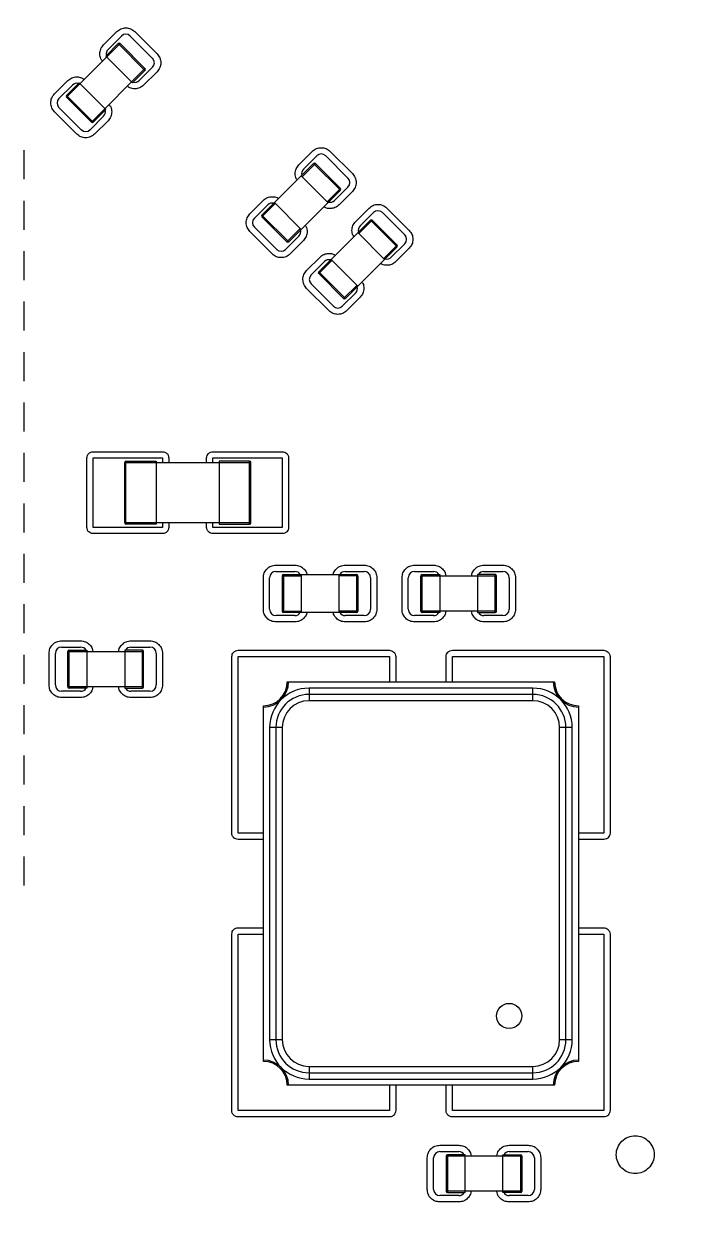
# Model space of a CAD drawing. Header units: millimetres. Extents: x -45 to 54, y -60 to 45.
# Drawn here: x -7.55 to -2.16, y 7.28 to 16.74 of the extents above; entities that cross this region are included whole.
import ezdxf

# ---------------------------------------------------------------- set-up
doc = ezdxf.new("R2010")
doc.units = ezdxf.units.MM

msp = doc.modelspace()

# ---------------------------------------------------------------- linework, layer by layer
at = {"color": 7, "linetype": 'Continuous', "lineweight": 25}
for p, q in [((-6.9132, 16.5684), (-6.8071, 16.6745)), ((-6.6657, 16.6745), (-6.4889, 16.4977)), ((-7.2066, 16.1547), (-6.7824, 16.579)), ((-6.7965, 16.579), (-6.8955, 16.48)), ((-6.8778, 16.533), (-6.7717, 16.6391)), ((-6.5844, 16.3669), (-6.7965, 16.579)), ((-6.5844, 16.381), (-6.7824, 16.579)), ((-6.701, 16.6391), (-6.5243, 16.4623)), ((-6.8955, 16.48), (-6.6834, 16.2679)), ((-6.5844, 16.381), (-7.0086, 15.9568)), ((-6.6834, 16.2679), (-6.5844, 16.3669)), ((-6.5243, 16.3916), (-6.6303, 16.2856)), ((-7.3021, 16.1795), (-7.196, 16.2856)), ((-7.2066, 16.1689), (-7.1076, 16.2679)), ((-7.1076, 16.2679), (-6.8955, 16.0557)), ((-6.4889, 16.3563), (-6.595, 16.2502)), ((-7.2667, 16.1441), (-7.1607, 16.2502)), ((-6.9945, 15.9568), (-7.2066, 16.1689)), ((-7.0086, 15.9568), (-7.2066, 16.1547)), ((-7.1253, 15.8613), (-7.3021, 16.0381)), ((-7.0899, 15.8966), (-7.2667, 16.0734)), ((-6.9132, 16.0027), (-7.0192, 15.8966)), ((-6.8955, 16.0557), (-6.9945, 15.9568)), ((-6.8778, 15.9674), (-6.9839, 15.8613)), ((-7.5455, 15.7329), (-7.5455, 15.5029)), ((-5.3632, 15.6184), (-5.2571, 15.7245)), ((-5.1157, 15.7245), (-4.9389, 15.5477)), ((-5.6566, 15.2189), (-5.2465, 15.629)), ((-5.2324, 15.629), (-5.3384, 15.5229)), ((-5.3278, 15.583), (-5.2217, 15.6891)), ((-5.2465, 15.629), (-5.0344, 15.4169)), ((-5.2324, 15.629), (-5.0344, 15.431)), ((-5.151, 15.6891), (-4.9743, 15.5123)), ((-5.3455, 15.53), (-5.1334, 15.3179)), ((-5.0344, 15.4169), (-5.4445, 15.0068)), ((-5.0344, 15.431), (-5.1404, 15.3249)), ((-4.9743, 15.4416), (-5.0803, 15.3356)), ((-7.5455, 15.3329), (-7.5455, 15.1029)), ((-5.7521, 15.2295), (-5.646, 15.3356)), ((-5.5576, 15.3179), (-5.3455, 15.1057)), ((-4.9389, 15.4063), (-5.045, 15.3002)), ((-5.7167, 15.1941), (-5.6107, 15.3002)), ((-5.6566, 15.2047), (-5.5506, 15.3108)), ((-4.9132, 15.1684), (-4.8071, 15.2745)), ((-4.8778, 15.133), (-4.7717, 15.2391)), ((-4.701, 15.2391), (-4.5243, 15.0623)), ((-4.6657, 15.2745), (-4.4889, 15.0977)), ((-5.6566, 15.2189), (-5.4445, 15.0068)), ((-5.6566, 15.2047), (-5.4586, 15.0068)), ((-5.2066, 14.7689), (-4.7965, 15.179)), ((-4.7824, 15.179), (-4.8884, 15.0729)), ((-4.7965, 15.179), (-4.5844, 14.9669)), ((-4.7824, 15.179), (-4.5844, 14.981)), ((-5.5753, 14.9113), (-5.7521, 15.0881)), ((-5.5399, 14.9466), (-5.7167, 15.1234)), ((-5.3632, 15.0527), (-5.4692, 14.9466)), ((-5.4586, 15.0068), (-5.3526, 15.1128)), ((-4.8955, 15.08), (-4.6834, 14.8679)), ((-5.3278, 15.0174), (-5.4339, 14.9113)), ((-4.5844, 14.9669), (-4.9945, 14.5568)), ((-4.5844, 14.981), (-4.6904, 14.8749)), ((-4.5243, 14.9916), (-4.6303, 14.8856)), ((-4.4889, 14.9563), (-4.595, 14.8502)), ((-7.5455, 14.9329), (-7.5455, 14.7029)), ((-5.3021, 14.7795), (-5.196, 14.8856)), ((-5.2667, 14.7441), (-5.1607, 14.8502)), ((-5.2066, 14.7547), (-5.1006, 14.8608)), ((-5.1076, 14.8679), (-4.8955, 14.6557)), ((-5.2066, 14.7689), (-4.9945, 14.5568)), ((-5.2066, 14.7547), (-5.0086, 14.5568)), ((-5.0899, 14.4966), (-5.2667, 14.6734)), ((-5.0086, 14.5568), (-4.9026, 14.6628)), ((-5.1253, 14.4613), (-5.3021, 14.6381)), ((-4.9132, 14.6027), (-5.0192, 14.4966)), ((-4.8778, 14.5674), (-4.9839, 14.4613)), ((-7.5455, 14.5329), (-7.5455, 14.3029)), ((-7.5455, 14.1329), (-7.5455, 13.9029)), ((-7.5455, 13.7329), (-7.5455, 13.5029)), ((-7.5455, 13.3329), (-7.5455, 13.1029)), ((-6.9955, 13.3429), (-6.4455, 13.3429)), ((-6.0455, 13.3429), (-5.4955, 13.3429)), ((-7.0455, 12.7429), (-7.0455, 13.2929)), ((-6.9955, 12.7429), (-6.9955, 13.2929)), ((-6.9955, 13.2929), (-6.4455, 13.2929)), ((-6.7455, 12.7779), (-6.7455, 13.2579)), ((-6.7455, 13.2579), (-5.7455, 13.2579)), ((-6.7355, 12.7679), (-6.7355, 13.2679)), ((-6.7355, 13.2679), (-6.4955, 13.2679)), ((-6.4955, 13.2679), (-6.4955, 12.7679)), ((-6.4455, 13.2929), (-6.4455, 13.2579)), ((-6.3955, 13.2929), (-6.3955, 13.2579)), ((-6.0955, 13.2579), (-6.0955, 13.2929)), ((-6.0455, 13.2579), (-6.0455, 13.2929)), ((-6.0455, 13.2929), (-5.4955, 13.2929)), ((-5.9955, 13.2679), (-5.9955, 12.7679)), ((-5.7555, 13.2679), (-5.9955, 13.2679)), ((-5.7555, 12.7679), (-5.7555, 13.2679)), ((-5.7455, 12.7779), (-5.7455, 13.2579)), ((-5.4955, 13.2929), (-5.4955, 12.7429)), ((-5.4455, 13.2929), (-5.4455, 12.7429)), ((-7.5455, 12.9329), (-7.5455, 12.7029)), ((-5.7455, 12.7779), (-6.7455, 12.7779)), ((-6.4955, 12.7679), (-6.7355, 12.7679)), ((-6.4455, 12.7779), (-6.4455, 12.7429)), ((-6.3955, 12.7779), (-6.3955, 12.7429)), ((-6.0955, 12.7429), (-6.0955, 12.7779)), ((-6.0455, 12.7429), (-6.0455, 12.7779)), ((-5.9955, 12.7679), (-5.7555, 12.7679)), ((-6.4455, 12.7429), (-6.9955, 12.7429)), ((-6.4455, 12.6929), (-6.9955, 12.6929)), ((-5.4955, 12.7429), (-6.0455, 12.7429)), ((-5.4955, 12.6929), (-6.0455, 12.6929)), ((-7.5455, 12.5329), (-7.5455, 12.3029)), ((-5.5455, 12.4429), (-5.3955, 12.4429)), ((-5.5455, 12.3929), (-5.3955, 12.3929)), ((-4.9955, 12.4429), (-4.8455, 12.4429)), ((-4.9955, 12.3929), (-4.8455, 12.3929)), ((-4.4455, 12.4429), (-4.2955, 12.4429)), ((-4.4455, 12.3929), (-4.2955, 12.3929)), ((-3.8955, 12.4429), (-3.7455, 12.4429)), ((-3.8955, 12.3929), (-3.7455, 12.3929)), ((-5.6455, 12.0929), (-5.6455, 12.3429)), ((-5.5955, 12.0929), (-5.5955, 12.3429)), ((-5.4955, 12.3579), (-5.4955, 12.0779)), ((-5.4955, 12.3579), (-5.3455, 12.3579)), ((-5.4855, 12.3679), (-5.4855, 12.0679)), ((-5.4855, 12.3679), (-4.9055, 12.3679)), ((-5.3455, 12.3679), (-5.3455, 12.0679)), ((-5.0455, 12.3679), (-5.0455, 12.0679)), ((-4.8955, 12.3579), (-5.0455, 12.3579)), ((-4.9055, 12.3679), (-4.9055, 12.0679)), ((-4.8955, 12.3579), (-4.8955, 12.0779)), ((-4.7955, 12.3429), (-4.7955, 12.0929)), ((-4.7455, 12.3429), (-4.7455, 12.0929)), ((-4.5455, 12.0929), (-4.5455, 12.3429)), ((-4.4955, 12.0929), (-4.4955, 12.3429)), ((-4.3955, 12.0779), (-4.3955, 12.3579)), ((-4.3955, 12.3579), (-3.7955, 12.3579)), ((-4.3855, 12.0679), (-4.3855, 12.3679)), ((-4.3855, 12.3679), (-4.2455, 12.3679)), ((-4.2455, 12.3679), (-4.2455, 12.0679)), ((-3.9455, 12.3679), (-3.9455, 12.0679)), ((-3.8055, 12.3679), (-3.9455, 12.3679)), ((-3.8055, 12.0679), (-3.8055, 12.3679)), ((-3.7955, 12.0779), (-3.7955, 12.3579)), ((-3.6955, 12.3429), (-3.6955, 12.0929)), ((-3.6455, 12.3429), (-3.6455, 12.0929)), ((-7.5455, 12.1329), (-7.5455, 11.9029)), ((-5.3955, 12.0429), (-5.5455, 12.0429)), ((-5.4955, 12.0779), (-5.3455, 12.0779)), ((-4.9055, 12.0679), (-5.4855, 12.0679)), ((-4.8955, 12.0779), (-5.0455, 12.0779)), ((-4.8455, 12.0429), (-4.9955, 12.0429)), ((-4.2955, 12.0429), (-4.4455, 12.0429)), ((-3.7955, 12.0779), (-4.3955, 12.0779)), ((-4.2455, 12.0679), (-4.3855, 12.0679)), ((-3.9455, 12.0679), (-3.8055, 12.0679)), ((-3.7455, 12.0429), (-3.8955, 12.0429)), ((-5.3955, 11.9929), (-5.5455, 11.9929)), ((-4.8455, 11.9929), (-4.9955, 11.9929)), ((-4.2955, 11.9929), (-4.4455, 11.9929)), ((-3.7455, 11.9929), (-3.8955, 11.9929)), ((-7.2455, 11.8429), (-7.0955, 11.8429)), ((-6.6955, 11.8429), (-6.5455, 11.8429)), ((-7.5455, 11.7329), (-7.5455, 11.5029)), ((-7.3455, 11.4929), (-7.3455, 11.7429)), ((-7.2955, 11.4929), (-7.2955, 11.7429)), ((-7.2455, 11.7929), (-7.0955, 11.7929)), ((-7.1955, 11.4779), (-7.1955, 11.7579)), ((-7.1955, 11.7579), (-6.5955, 11.7579)), ((-7.1855, 11.4679), (-7.1855, 11.7679)), ((-7.1855, 11.7679), (-7.0455, 11.7679)), ((-7.0455, 11.7679), (-7.0455, 11.4679)), ((-6.7455, 11.7679), (-6.7455, 11.4679)), ((-6.6055, 11.7679), (-6.7455, 11.7679)), ((-6.6955, 11.7929), (-6.5455, 11.7929)), ((-6.6055, 11.4679), (-6.6055, 11.7679)), ((-6.5955, 11.4779), (-6.5955, 11.7579)), ((-6.4955, 11.7429), (-6.4955, 11.4929)), ((-6.4455, 11.7429), (-6.4455, 11.4929)), ((-5.8455, 11.7679), (-4.6455, 11.7679)), ((-4.1455, 11.7679), (-2.9455, 11.7679)), ((-5.8955, 10.3179), (-5.8955, 11.7179)), ((-5.8455, 10.3179), (-5.8455, 11.7179)), ((-5.8455, 11.7179), (-4.6455, 11.7179)), ((-4.6455, 11.7179), (-4.6455, 11.5179)), ((-4.5955, 11.7179), (-4.5955, 11.5179)), ((-4.1955, 11.5179), (-4.1955, 11.7179)), ((-4.1455, 11.7179), (-2.9455, 11.7179)), ((-4.1455, 11.5179), (-4.1455, 11.7179)), ((-2.9455, 11.7179), (-2.9455, 10.3179)), ((-2.8955, 11.7179), (-2.8955, 10.3179)), ((-7.0955, 11.4429), (-7.2455, 11.4429)), ((-6.5955, 11.4779), (-7.1955, 11.4779)), ((-7.0455, 11.4679), (-7.1855, 11.4679)), ((-6.7455, 11.4679), (-6.6055, 11.4679)), ((-6.5455, 11.4429), (-6.6955, 11.4429)), ((-5.4555, 11.5179), (-3.3355, 11.5179)), ((-5.2834, 11.4679), (-5.2834, 11.3679)), ((-3.5076, 11.4679), (-5.2834, 11.4679)), ((-3.5076, 11.3679), (-3.5076, 11.4679)), ((-7.0955, 11.3929), (-7.2455, 11.3929)), ((-6.5455, 11.3929), (-6.6955, 11.3929)), ((-3.5076, 11.4179), (-5.2834, 11.4179)), ((-3.5076, 11.3679), (-5.2834, 11.3679)), ((-7.5455, 11.3329), (-7.5455, 11.1029)), ((-5.6455, 8.5079), (-5.6455, 11.3279)), ((-3.1455, 11.3279), (-3.1455, 8.5079)), ((-5.4955, 11.1557), (-5.5955, 11.1557)), ((-5.5955, 11.1557), (-5.5955, 8.68)), ((-5.5455, 11.1557), (-5.5455, 8.68)), ((-5.4955, 11.1557), (-5.4955, 8.68)), ((-3.2955, 8.68), (-3.2955, 11.1557)), ((-3.1955, 11.1557), (-3.2955, 11.1557)), ((-3.2455, 8.68), (-3.2455, 11.1557)), ((-3.1955, 8.68), (-3.1955, 11.1557)), ((-7.5455, 10.9329), (-7.5455, 10.7029)), ((-7.5455, 10.5329), (-7.5455, 10.3029)), ((-5.6455, 10.3179), (-5.8455, 10.3179)), ((-2.9455, 10.3179), (-3.1455, 10.3179)), ((-5.6455, 10.2679), (-5.8455, 10.2679)), ((-2.9455, 10.2679), (-3.1455, 10.2679)), ((-7.5455, 10.1329), (-7.5455, 9.9029)), ((-5.8455, 9.5679), (-5.6455, 9.5679)), ((-3.1455, 9.5679), (-2.9455, 9.5679)), ((-5.8955, 8.1179), (-5.8955, 9.5179)), ((-5.8455, 8.1179), (-5.8455, 9.5179)), ((-5.8455, 9.5179), (-5.6455, 9.5179)), ((-3.1455, 9.5179), (-2.9455, 9.5179)), ((-2.9455, 9.5179), (-2.9455, 8.1179)), ((-2.8955, 9.5179), (-2.8955, 8.1179)), ((-5.5955, 8.68), (-5.4955, 8.68)), ((-3.2955, 8.68), (-3.1955, 8.68)), ((-5.2834, 8.4679), (-3.5076, 8.4679)), ((-5.2834, 8.4679), (-5.2834, 8.3679)), ((-5.2834, 8.4179), (-3.5076, 8.4179)), ((-3.5076, 8.3679), (-3.5076, 8.4679)), ((-5.2834, 8.3679), (-3.5076, 8.3679)), ((-3.3355, 8.3179), (-5.4555, 8.3179)), ((-4.6455, 8.3179), (-4.6455, 8.1179)), ((-4.5955, 8.3179), (-4.5955, 8.1179)), ((-4.1955, 8.1179), (-4.1955, 8.3179)), ((-4.1455, 8.1179), (-4.1455, 8.3179)), ((-4.6455, 8.1179), (-5.8455, 8.1179)), ((-4.6455, 8.0679), (-5.8455, 8.0679)), ((-2.9455, 8.1179), (-4.1455, 8.1179)), ((-2.9455, 8.0679), (-4.1455, 8.0679)), ((-4.2455, 7.8429), (-4.0955, 7.8429)), ((-4.2455, 7.7929), (-4.0955, 7.7929)), ((-4.1955, 7.7579), (-4.1955, 7.4779)), ((-4.1955, 7.7579), (-3.5955, 7.7579)), ((-4.1855, 7.7679), (-4.1855, 7.4679)), ((-4.0455, 7.7679), (-4.1855, 7.7679)), ((-4.0455, 7.4679), (-4.0455, 7.7679)), ((-3.7455, 7.4679), (-3.7455, 7.7679)), ((-3.7455, 7.7679), (-3.6055, 7.7679)), ((-3.6955, 7.8429), (-3.5455, 7.8429)), ((-3.6955, 7.7929), (-3.5455, 7.7929)), ((-3.6055, 7.7679), (-3.6055, 7.4679)), ((-3.5955, 7.7579), (-3.5955, 7.4779)), ((-4.3455, 7.4929), (-4.3455, 7.7429)), ((-4.2955, 7.4929), (-4.2955, 7.7429)), ((-3.4955, 7.7429), (-3.4955, 7.4929)), ((-3.4455, 7.7429), (-3.4455, 7.4929)), ((-3.5955, 7.4779), (-4.1955, 7.4779)), ((-4.0955, 7.4429), (-4.2455, 7.4429)), ((-4.0955, 7.3929), (-4.2455, 7.3929)), ((-4.1855, 7.4679), (-4.0455, 7.4679)), ((-3.6055, 7.4679), (-3.7455, 7.4679)), ((-3.5455, 7.4429), (-3.6955, 7.4429)), ((-3.5455, 7.3929), (-3.6955, 7.3929))]:
    msp.add_line(p, q, dxfattribs=at)
msp.add_circle((-3.6955, 8.8679), 0.1, dxfattribs=at)
for centre, radius, start, end in [((0, 0), 45, 58.79596, 306.95417), ((-6.7364, 16.6038), 0.05, 45.00201, 134.99799), ((-6.7894, 16.5719), 0.01, 45, 135), ((-6.8425, 16.4977), 0.05, 135.00201, 194.99927), ((-6.5596, 16.427), 0.05, 315.00201, 44.99799), ((-6.5914, 16.3739), 0.01, 315, 45), ((-7.1253, 16.2148), 0.05, 75.00073, 134.99799), ((-6.6657, 16.3209), 0.05, 255.00073, 314.99799), ((-7.1995, 16.1618), 0.01, 135, 225), ((-7.2314, 16.1088), 0.05, 135.00201, 224.99799), ((-6.9485, 16.0381), 0.05, 315.00201, 14.99927), ((-7.0546, 15.932), 0.05, 225.00201, 314.99799), ((-7.0016, 15.9638), 0.01, 225, 315), ((-5.1864, 15.6538), 0.05, 45.00201, 134.99799), ((-5.2394, 15.6219), 0.01, 45, 135), ((-5.2925, 15.5477), 0.05, 135.00201, 194.99927), ((-5.0096, 15.477), 0.05, 315.00201, 44.99799), ((-5.0414, 15.4239), 0.01, 315, 45), ((-5.1157, 15.3709), 0.05, 255.00073, 314.99799), ((-5.5753, 15.2648), 0.05, 75.00073, 134.99799), ((-4.7364, 15.2038), 0.05, 45.00201, 134.99799), ((-5.6814, 15.1588), 0.05, 135.00201, 224.99799), ((-5.6495, 15.2118), 0.01, 135, 225), ((-4.8425, 15.0977), 0.05, 135.00201, 194.99927), ((-4.7894, 15.1719), 0.01, 45, 135), ((-5.3985, 15.0881), 0.05, 315.00201, 14.99927), ((-4.5596, 15.027), 0.05, 315.00201, 44.99799), ((-5.5046, 14.982), 0.05, 225.00201, 314.99799), ((-5.4516, 15.0138), 0.01, 225, 315), ((-4.5914, 14.9739), 0.01, 315, 45), ((-5.1253, 14.8148), 0.05, 75.00073, 134.99799), ((-4.6657, 14.9209), 0.05, 255.00073, 314.99799), ((-5.1995, 14.7618), 0.01, 135, 225), ((-5.2314, 14.7088), 0.05, 135.00201, 224.99799), ((-4.9485, 14.6381), 0.05, 315.00201, 14.99927), ((-5.0546, 14.532), 0.05, 225.00201, 314.99799), ((-5.0016, 14.5638), 0.01, 225, 315), ((-6.7355, 13.2579), 0.01, 90, 180), ((-5.7555, 13.2579), 0.01, 360, 90), ((-6.7355, 12.7779), 0.01, 180, 270), ((-5.7555, 12.7779), 0.01, 270, 0), ((-5.5455, 12.3429), 0.05, 90.00133, 179.99867), ((-5.3955, 12.3429), 0.05, 30.00077, 89.99867), ((-4.9955, 12.3429), 0.05, 90.00133, 149.99923), ((-4.8455, 12.3429), 0.05, 0.00133, 89.99867), ((-4.4455, 12.3429), 0.05, 90.00133, 179.99867), ((-4.2955, 12.3429), 0.05, 30.00077, 89.99867), ((-3.8955, 12.3429), 0.05, 90.00133, 149.99923), ((-3.7455, 12.3429), 0.05, 0.00133, 89.99867), ((-5.4855, 12.3579), 0.01, 90, 180), ((-4.9055, 12.3579), 0.01, 0, 90), ((-4.3855, 12.3579), 0.01, 90, 180), ((-3.8055, 12.3579), 0.01, 360, 90), ((-5.5455, 12.0929), 0.05, 180.00133, 269.99867), ((-5.4855, 12.0779), 0.01, 180, 270), ((-5.3955, 12.0929), 0.05, 270.00133, 329.99923), ((-4.9955, 12.0929), 0.05, 210.00077, 269.99867), ((-4.9055, 12.0779), 0.01, 270, 360), ((-4.8455, 12.0929), 0.05, 270.00133, 359.99867), ((-4.4455, 12.0929), 0.05, 180.00133, 269.99867), ((-4.3855, 12.0779), 0.01, 180, 270), ((-4.2955, 12.0929), 0.05, 270.00133, 329.99923), ((-3.8955, 12.0929), 0.05, 210.00077, 269.99867), ((-3.8055, 12.0779), 0.01, 270, 0), ((-3.7455, 12.0929), 0.05, 270.00133, 359.99867), ((-7.2455, 11.7429), 0.05, 90.00133, 179.99867), ((-7.1855, 11.7579), 0.01, 90, 180), ((-7.0955, 11.7429), 0.05, 30.00077, 89.99867), ((-6.6955, 11.7429), 0.05, 90.00133, 149.99923), ((-6.6055, 11.7579), 0.01, 360, 90), ((-6.5455, 11.7429), 0.05, 0.00133, 89.99867), ((-7.2455, 11.4929), 0.05, 180.00133, 269.99867), ((-7.1855, 11.4779), 0.01, 180, 270), ((-7.0955, 11.4929), 0.05, 270.00133, 329.99923), ((-6.6955, 11.4929), 0.05, 210.00077, 269.99867), ((-6.6055, 11.4779), 0.01, 270, 360), ((-6.5455, 11.4929), 0.05, 270.00133, 359.99867), ((-5.6455, 11.5179), 0.19, 270, 0), ((-5.6455, 11.5179), 0.2, 270, 0), ((-5.2834, 11.1557), 0.3121, 90, 180), ((-3.5076, 11.1557), 0.3121, 0, 90), ((-3.1455, 11.5179), 0.2, 180, 270), ((-3.1455, 11.5179), 0.19, 180, 270), ((-5.2834, 11.1557), 0.2621, 90, 180), ((-5.2834, 11.1557), 0.2121, 90, 180), ((-3.5076, 11.1557), 0.2621, 0, 90), ((-3.5076, 11.1557), 0.2121, 0, 90), ((-5.2834, 8.68), 0.3121, 180, 270), ((-5.2834, 8.68), 0.2621, 180, 270), ((-5.2834, 8.68), 0.2121, 180, 270), ((-3.5076, 8.68), 0.2121, 270, 0), ((-3.5076, 8.68), 0.2621, 270, 0), ((-3.5076, 8.68), 0.3121, 270, 0), ((-5.6455, 8.3179), 0.2, 0, 90), ((-3.1455, 8.3179), 0.2, 90, 180), ((-5.6455, 8.3179), 0.19, 0, 90), ((-3.1455, 8.3179), 0.19, 90, 180), ((-4.2455, 7.7429), 0.05, 90.00133, 179.99867), ((-4.1855, 7.7579), 0.01, 90, 180), ((-4.0955, 7.7429), 0.05, 30.00077, 89.99867), ((-3.6955, 7.7429), 0.05, 90.00133, 149.99923), ((-3.6055, 7.7579), 0.01, 360, 90), ((-3.5455, 7.7429), 0.05, 0.00133, 89.99867), ((-4.2455, 7.4929), 0.05, 180.00133, 269.99867), ((-4.1855, 7.4779), 0.01, 180, 270), ((-3.6055, 7.4779), 0.01, 270, 360), ((-3.5455, 7.4929), 0.05, 270.00133, 359.99867), ((-4.0955, 7.4929), 0.05, 270.00133, 329.99923), ((-3.6955, 7.4929), 0.05, 210.00077, 269.99867)]:
    msp.add_arc(centre, radius, start, end, dxfattribs=at)
for points, knots in [([(-6.8071, 16.6745), (-6.7969, 16.6828), (-6.7763, 16.6995), (-6.7365, 16.7058), (-6.6965, 16.6997), (-6.676, 16.6829), (-6.6657, 16.6745)], [0, 0, 0, 0, 0.248982, 0.49984, 0.748993, 1, 1, 1, 1]), ([(-6.9217, 16.4396), (-6.9266, 16.4459), (-6.9397, 16.4626), (-6.9443, 16.4977), (-6.9384, 16.5376), (-6.9216, 16.5581), (-6.9132, 16.5684)], [0, 0, 0, 0, 0.167664, 0.445684, 0.721815, 1, 1, 1, 1]), ([(-6.4889, 16.4977), (-6.4806, 16.4874), (-6.4639, 16.4669), (-6.4575, 16.4271), (-6.4637, 16.3871), (-6.4805, 16.3666), (-6.4889, 16.3563)], [0, 0, 0, 0, 0.248982, 0.49984, 0.748993, 1, 1, 1, 1]), ([(-7.196, 16.2856), (-7.1858, 16.2939), (-7.1652, 16.3106), (-7.1255, 16.3167), (-7.0903, 16.3123), (-7.0736, 16.2991), (-7.0672, 16.2941)], [0, 0, 0, 0, 0.275933, 0.553944, 0.830065, 1, 1, 1, 1]), ([(-7.3021, 16.0381), (-7.3104, 16.0483), (-7.3271, 16.0689), (-7.3335, 16.1087), (-7.3273, 16.1487), (-7.3105, 16.1692), (-7.3021, 16.1795)], [0, 0, 0, 0, 0.248982, 0.49984, 0.748993, 1, 1, 1, 1]), ([(-6.595, 16.2502), (-6.6052, 16.2419), (-6.6258, 16.2251), (-6.6655, 16.219), (-6.7007, 16.2235), (-6.7174, 16.2366), (-6.7238, 16.2416)], [0, 0, 0, 0, 0.275933, 0.553944, 0.830065, 1, 1, 1, 1]), ([(-6.8692, 16.0961), (-6.8643, 16.0899), (-6.8513, 16.0731), (-6.8466, 16.0381), (-6.8525, 15.9982), (-6.8694, 15.9777), (-6.8778, 15.9674)], [0, 0, 0, 0, 0.167664, 0.445684, 0.721815, 1, 1, 1, 1]), ([(-6.9839, 15.8613), (-6.9941, 15.853), (-7.0147, 15.8363), (-7.0545, 15.8299), (-7.0945, 15.8361), (-7.115, 15.8529), (-7.1253, 15.8613)], [0, 0, 0, 0, 0.248982, 0.49984, 0.748993, 1, 1, 1, 1]), ([(-5.2571, 15.7245), (-5.2469, 15.7328), (-5.2263, 15.7495), (-5.1865, 15.7558), (-5.1465, 15.7497), (-5.126, 15.7329), (-5.1157, 15.7245)], [0, 0, 0, 0, 0.248982, 0.49984, 0.748993, 1, 1, 1, 1]), ([(-5.3775, 15.498), (-5.3802, 15.5017), (-5.3908, 15.5158), (-5.3941, 15.5478), (-5.3885, 15.5875), (-5.3716, 15.6081), (-5.3632, 15.6184)], [0, 0, 0, 0, 0.102907, 0.402557, 0.700171, 1, 1, 1, 1]), ([(-4.9389, 15.5477), (-4.9306, 15.5374), (-4.9139, 15.5169), (-4.9075, 15.4771), (-4.9137, 15.4371), (-4.9305, 15.4166), (-4.9389, 15.4063)], [0, 0, 0, 0, 0.248982, 0.49984, 0.748993, 1, 1, 1, 1]), ([(-5.646, 15.3356), (-5.6358, 15.3439), (-5.6152, 15.3607), (-5.5756, 15.3665), (-5.5435, 15.3633), (-5.5293, 15.3527), (-5.5256, 15.3499)], [0, 0, 0, 0, 0.2973931, 0.5970263, 0.8946235, 1, 1, 1, 1]), ([(-5.7521, 15.0881), (-5.7604, 15.0983), (-5.7771, 15.1189), (-5.7835, 15.1587), (-5.7773, 15.1987), (-5.7605, 15.2192), (-5.7521, 15.2295)], [0, 0, 0, 0, 0.248982, 0.49984, 0.748993, 1, 1, 1, 1]), ([(-5.045, 15.3002), (-5.0552, 15.2919), (-5.0758, 15.2751), (-5.1154, 15.2693), (-5.1475, 15.2724), (-5.1617, 15.2831), (-5.1654, 15.2859)], [0, 0, 0, 0, 0.297393, 0.597026, 0.894623, 1, 1, 1, 1]), ([(-4.8071, 15.2745), (-4.7969, 15.2828), (-4.7763, 15.2995), (-4.7365, 15.3058), (-4.6965, 15.2997), (-4.676, 15.2829), (-4.6657, 15.2745)], [0, 0, 0, 0, 0.248982, 0.49984, 0.748993, 1, 1, 1, 1]), ([(-5.3135, 15.1377), (-5.3108, 15.1341), (-5.3002, 15.1199), (-5.2969, 15.088), (-5.3025, 15.0482), (-5.3194, 15.0277), (-5.3278, 15.0174)], [0, 0, 0, 0, 0.102907, 0.402557, 0.700171, 1, 1, 1, 1]), ([(-4.9275, 15.048), (-4.9302, 15.0517), (-4.9408, 15.0658), (-4.9441, 15.0978), (-4.9385, 15.1375), (-4.9216, 15.1581), (-4.9132, 15.1684)], [0, 0, 0, 0, 0.102907, 0.402557, 0.700171, 1, 1, 1, 1]), ([(-4.4889, 15.0977), (-4.4806, 15.0874), (-4.4639, 15.0669), (-4.4575, 15.0271), (-4.4637, 14.9871), (-4.4805, 14.9666), (-4.4889, 14.9563)], [0, 0, 0, 0, 0.2489823, 0.49984, 0.7489931, 1, 1, 1, 1]), ([(-5.4339, 14.9113), (-5.4441, 14.903), (-5.4647, 14.8863), (-5.5045, 14.8799), (-5.5445, 14.8861), (-5.565, 14.9029), (-5.5753, 14.9113)], [0, 0, 0, 0, 0.248982, 0.49984, 0.748993, 1, 1, 1, 1]), ([(-5.196, 14.8856), (-5.1858, 14.8939), (-5.1652, 14.9107), (-5.1256, 14.9165), (-5.0935, 14.9133), (-5.0793, 14.9027), (-5.0756, 14.8999)], [0, 0, 0, 0, 0.297393, 0.597026, 0.894623, 1, 1, 1, 1]), ([(-4.595, 14.8502), (-4.6052, 14.8419), (-4.6258, 14.8251), (-4.6654, 14.8193), (-4.6975, 14.8224), (-4.7117, 14.8331), (-4.7154, 14.8359)], [0, 0, 0, 0, 0.297393, 0.597026, 0.894623, 1, 1, 1, 1]), ([(-5.3021, 14.6381), (-5.3104, 14.6483), (-5.3271, 14.6689), (-5.3335, 14.7087), (-5.3273, 14.7487), (-5.3105, 14.7692), (-5.3021, 14.7795)], [0, 0, 0, 0, 0.248982, 0.49984, 0.748993, 1, 1, 1, 1]), ([(-4.8635, 14.6877), (-4.8608, 14.6841), (-4.8502, 14.6699), (-4.8469, 14.638), (-4.8525, 14.5982), (-4.8694, 14.5777), (-4.8778, 14.5674)], [0, 0, 0, 0, 0.102907, 0.402557, 0.700171, 1, 1, 1, 1]), ([(-4.9839, 14.4613), (-4.9941, 14.453), (-5.0147, 14.4363), (-5.0545, 14.4299), (-5.0945, 14.4361), (-5.115, 14.4529), (-5.1253, 14.4613)], [0, 0, 0, 0, 0.248982, 0.49984, 0.748993, 1, 1, 1, 1]), ([(-7.0455, 13.2929), (-7.0448, 13.2994), (-7.0433, 13.3125), (-7.0335, 13.3264), (-7.0236, 13.3348), (-7.012, 13.3412), (-7.0022, 13.3422), (-6.9955, 13.3429)], [0, 0, 0, 0, 0.249526, 0.499052, 0.62441, 0.746441, 1, 1, 1, 1]), ([(-6.4455, 13.3429), (-6.4389, 13.3422), (-6.4258, 13.3407), (-6.412, 13.3309), (-6.4036, 13.321), (-6.3972, 13.3094), (-6.3962, 13.2996), (-6.3955, 13.2929)], [0, 0, 0, 0, 0.249526, 0.499052, 0.62441, 0.746441, 1, 1, 1, 1]), ([(-6.0955, 13.2929), (-6.0948, 13.2994), (-6.0933, 13.3125), (-6.0835, 13.3264), (-6.0736, 13.3348), (-6.062, 13.3412), (-6.0522, 13.3422), (-6.0455, 13.3429)], [0, 0, 0, 0, 0.249526, 0.499052, 0.62441, 0.746441, 1, 1, 1, 1]), ([(-5.4955, 13.3429), (-5.4889, 13.3422), (-5.4758, 13.3407), (-5.462, 13.3309), (-5.4536, 13.321), (-5.4472, 13.3094), (-5.4462, 13.2996), (-5.4455, 13.2929)], [0, 0, 0, 0, 0.2495261, 0.4990522, 0.6244104, 0.7464411, 1, 1, 1, 1]), ([(-6.9955, 12.6929), (-7.002, 12.6936), (-7.0152, 12.695), (-7.029, 12.7049), (-7.0374, 12.7147), (-7.0438, 12.7263), (-7.0448, 12.7362), (-7.0455, 12.7429)], [0, 0, 0, 0, 0.2495261, 0.4990522, 0.6244104, 0.7464411, 1, 1, 1, 1]), ([(-6.3955, 12.7429), (-6.3962, 12.7363), (-6.3977, 12.7232), (-6.4075, 12.7094), (-6.4174, 12.701), (-6.4289, 12.6946), (-6.4388, 12.6936), (-6.4455, 12.6929)], [0, 0, 0, 0, 0.249526, 0.499052, 0.62441, 0.746441, 1, 1, 1, 1]), ([(-6.0455, 12.6929), (-6.052, 12.6936), (-6.0652, 12.695), (-6.079, 12.7049), (-6.0874, 12.7147), (-6.0938, 12.7263), (-6.0948, 12.7362), (-6.0955, 12.7429)], [0, 0, 0, 0, 0.249526, 0.499052, 0.62441, 0.746441, 1, 1, 1, 1]), ([(-5.4455, 12.7429), (-5.4462, 12.7363), (-5.4477, 12.7232), (-5.4575, 12.7094), (-5.4674, 12.701), (-5.4789, 12.6946), (-5.4888, 12.6936), (-5.4955, 12.6929)], [0, 0, 0, 0, 0.249526, 0.499052, 0.62441, 0.746441, 1, 1, 1, 1]), ([(-5.6455, 12.3429), (-5.6441, 12.356), (-5.6414, 12.3823), (-5.6178, 12.415), (-5.5851, 12.4389), (-5.5587, 12.4416), (-5.5455, 12.4429)], [0, 0, 0, 0, 0.248982, 0.49984, 0.748993, 1, 1, 1, 1]), ([(-5.3955, 12.4429), (-5.3823, 12.4415), (-5.3559, 12.4388), (-5.3238, 12.415), (-5.3034, 12.39), (-5.3009, 12.3725), (-5.3002, 12.3679)], [0, 0, 0, 0, 0.297394, 0.597027, 0.894625, 1, 1, 1, 1]), ([(-5.0907, 12.3679), (-5.0901, 12.3724), (-5.0875, 12.3899), (-5.0673, 12.4148), (-5.0352, 12.439), (-5.0088, 12.4416), (-4.9955, 12.4429)], [0, 0, 0, 0, 0.102905, 0.402556, 0.700171, 1, 1, 1, 1]), ([(-4.8455, 12.4429), (-4.8324, 12.4415), (-4.806, 12.4388), (-4.7734, 12.4151), (-4.7495, 12.3825), (-4.7468, 12.3561), (-4.7455, 12.3429)], [0, 0, 0, 0, 0.248982, 0.49984, 0.748993, 1, 1, 1, 1]), ([(-4.5455, 12.3429), (-4.5441, 12.356), (-4.5414, 12.3823), (-4.5178, 12.415), (-4.4851, 12.4389), (-4.4587, 12.4416), (-4.4455, 12.4429)], [0, 0, 0, 0, 0.248982, 0.49984, 0.748993, 1, 1, 1, 1]), ([(-4.2955, 12.4429), (-4.2824, 12.4415), (-4.256, 12.4388), (-4.2236, 12.4151), (-4.2018, 12.387), (-4.1993, 12.3659), (-4.1983, 12.3579)], [0, 0, 0, 0, 0.275933, 0.553944, 0.830067, 1, 1, 1, 1]), ([(-3.9926, 12.3579), (-3.9916, 12.3658), (-3.989, 12.3868), (-3.9675, 12.4149), (-3.9352, 12.4389), (-3.9087, 12.4416), (-3.8955, 12.4429)], [0, 0, 0, 0, 0.167663, 0.445683, 0.721814, 1, 1, 1, 1]), ([(-3.7455, 12.4429), (-3.7324, 12.4415), (-3.706, 12.4388), (-3.6734, 12.4151), (-3.6495, 12.3825), (-3.6468, 12.3561), (-3.6455, 12.3429)], [0, 0, 0, 0, 0.2489823, 0.49984, 0.7489931, 1, 1, 1, 1]), ([(-5.5455, 11.9929), (-5.5586, 11.9942), (-5.5849, 11.997), (-5.6176, 12.0206), (-5.6415, 12.0533), (-5.6442, 12.0796), (-5.6455, 12.0929)], [0, 0, 0, 0, 0.248982, 0.49984, 0.748993, 1, 1, 1, 1]), ([(-5.3003, 12.0679), (-5.3009, 12.0634), (-5.3035, 12.0459), (-5.3237, 12.0209), (-5.3558, 11.9968), (-5.3822, 11.9942), (-5.3955, 11.9929)], [0, 0, 0, 0, 0.102905, 0.402556, 0.700171, 1, 1, 1, 1]), ([(-4.9955, 11.9929), (-5.0086, 11.9942), (-5.0351, 11.9969), (-5.0671, 12.0208), (-5.0876, 12.0457), (-5.0901, 12.0633), (-5.0907, 12.0679)], [0, 0, 0, 0, 0.297394, 0.597027, 0.894625, 1, 1, 1, 1]), ([(-4.7455, 12.0929), (-4.7469, 12.0798), (-4.7496, 12.0534), (-4.7732, 12.0208), (-4.8059, 11.9968), (-4.8323, 11.9942), (-4.8455, 11.9929)], [0, 0, 0, 0, 0.248982, 0.49984, 0.748993, 1, 1, 1, 1]), ([(-4.4455, 11.9929), (-4.4586, 11.9942), (-4.4849, 11.997), (-4.5176, 12.0206), (-4.5415, 12.0533), (-4.5442, 12.0796), (-4.5455, 12.0929)], [0, 0, 0, 0, 0.248982, 0.49984, 0.748993, 1, 1, 1, 1]), ([(-4.1984, 12.0779), (-4.1993, 12.07), (-4.2019, 12.0489), (-4.2235, 12.0208), (-4.2558, 11.9968), (-4.2822, 11.9942), (-4.2955, 11.9929)], [0, 0, 0, 0, 0.167663, 0.445683, 0.721814, 1, 1, 1, 1]), ([(-3.8955, 11.9929), (-3.9086, 11.9942), (-3.935, 11.997), (-3.9674, 12.0207), (-3.9891, 12.0488), (-3.9917, 12.0698), (-3.9926, 12.0779)], [0, 0, 0, 0, 0.275933, 0.553944, 0.830067, 1, 1, 1, 1]), ([(-3.6455, 12.0929), (-3.6469, 12.0798), (-3.6496, 12.0534), (-3.6732, 12.0208), (-3.7059, 11.9968), (-3.7323, 11.9942), (-3.7455, 11.9929)], [0, 0, 0, 0, 0.248982, 0.49984, 0.748993, 1, 1, 1, 1]), ([(-7.3455, 11.7429), (-7.3441, 11.756), (-7.3414, 11.7823), (-7.3178, 11.815), (-7.2851, 11.8389), (-7.2587, 11.8416), (-7.2455, 11.8429)], [0, 0, 0, 0, 0.248982, 0.49984, 0.748993, 1, 1, 1, 1]), ([(-7.0955, 11.8429), (-7.0824, 11.8415), (-7.056, 11.8388), (-7.0236, 11.8151), (-7.0018, 11.787), (-6.9993, 11.7659), (-6.9983, 11.7579)], [0, 0, 0, 0, 0.275933, 0.553944, 0.830067, 1, 1, 1, 1]), ([(-6.7926, 11.7579), (-6.7916, 11.7658), (-6.789, 11.7868), (-6.7675, 11.8149), (-6.7352, 11.8389), (-6.7087, 11.8416), (-6.6955, 11.8429)], [0, 0, 0, 0, 0.167663, 0.445683, 0.721814, 1, 1, 1, 1]), ([(-6.5455, 11.8429), (-6.5324, 11.8415), (-6.506, 11.8388), (-6.4734, 11.8151), (-6.4495, 11.7825), (-6.4468, 11.7561), (-6.4455, 11.7429)], [0, 0, 0, 0, 0.248982, 0.49984, 0.748993, 1, 1, 1, 1]), ([(-5.8955, 11.7179), (-5.8948, 11.7244), (-5.8933, 11.7375), (-5.8835, 11.7514), (-5.8736, 11.7598), (-5.862, 11.7662), (-5.8522, 11.7672), (-5.8455, 11.7679)], [0, 0, 0, 0, 0.249526, 0.499052, 0.62441, 0.746441, 1, 1, 1, 1]), ([(-4.6455, 11.7679), (-4.6389, 11.7672), (-4.6258, 11.7657), (-4.612, 11.7559), (-4.6036, 11.746), (-4.5972, 11.7344), (-4.5962, 11.7246), (-4.5955, 11.7179)], [0, 0, 0, 0, 0.249526, 0.499052, 0.62441, 0.746441, 1, 1, 1, 1]), ([(-4.1955, 11.7179), (-4.1948, 11.7244), (-4.1933, 11.7375), (-4.1835, 11.7514), (-4.1736, 11.7598), (-4.162, 11.7662), (-4.1522, 11.7672), (-4.1455, 11.7679)], [0, 0, 0, 0, 0.2495261, 0.4990522, 0.6244104, 0.7464411, 1, 1, 1, 1]), ([(-2.9455, 11.7679), (-2.9389, 11.7672), (-2.9258, 11.7657), (-2.912, 11.7559), (-2.9036, 11.746), (-2.8972, 11.7344), (-2.8962, 11.7246), (-2.8955, 11.7179)], [0, 0, 0, 0, 0.249526, 0.499052, 0.62441, 0.746441, 1, 1, 1, 1]), ([(-7.2455, 11.3929), (-7.2586, 11.3942), (-7.2849, 11.397), (-7.3176, 11.4206), (-7.3415, 11.4533), (-7.3442, 11.4796), (-7.3455, 11.4929)], [0, 0, 0, 0, 0.248982, 0.49984, 0.748993, 1, 1, 1, 1]), ([(-6.9984, 11.4779), (-6.9993, 11.47), (-7.0019, 11.4489), (-7.0235, 11.4208), (-7.0558, 11.3968), (-7.0822, 11.3942), (-7.0955, 11.3929)], [0, 0, 0, 0, 0.167663, 0.445683, 0.721814, 1, 1, 1, 1]), ([(-6.6955, 11.3929), (-6.7086, 11.3942), (-6.735, 11.397), (-6.7674, 11.4207), (-6.7891, 11.4488), (-6.7917, 11.4698), (-6.7926, 11.4779)], [0, 0, 0, 0, 0.275933, 0.553944, 0.830067, 1, 1, 1, 1]), ([(-6.4455, 11.4929), (-6.4469, 11.4798), (-6.4496, 11.4534), (-6.4732, 11.4208), (-6.5059, 11.3968), (-6.5323, 11.3942), (-6.5455, 11.3929)], [0, 0, 0, 0, 0.248982, 0.49984, 0.748993, 1, 1, 1, 1]), ([(-5.8455, 10.2679), (-5.852, 10.2686), (-5.8652, 10.27), (-5.879, 10.2799), (-5.8874, 10.2897), (-5.8938, 10.3013), (-5.8948, 10.3112), (-5.8955, 10.3179)], [0, 0, 0, 0, 0.249526, 0.499052, 0.62441, 0.746441, 1, 1, 1, 1]), ([(-2.8955, 10.3179), (-2.8962, 10.3113), (-2.8977, 10.2982), (-2.9075, 10.2844), (-2.9174, 10.276), (-2.9289, 10.2696), (-2.9388, 10.2686), (-2.9455, 10.2679)], [0, 0, 0, 0, 0.249526, 0.499052, 0.62441, 0.746441, 1, 1, 1, 1]), ([(-5.8955, 9.5179), (-5.8948, 9.5244), (-5.8933, 9.5375), (-5.8835, 9.5514), (-5.8736, 9.5598), (-5.862, 9.5662), (-5.8522, 9.5672), (-5.8455, 9.5679)], [0, 0, 0, 0, 0.249526, 0.499052, 0.62441, 0.746441, 1, 1, 1, 1]), ([(-2.9455, 9.5679), (-2.9389, 9.5672), (-2.9258, 9.5657), (-2.912, 9.5559), (-2.9036, 9.546), (-2.8972, 9.5344), (-2.8962, 9.5246), (-2.8955, 9.5179)], [0, 0, 0, 0, 0.249526, 0.499052, 0.62441, 0.746441, 1, 1, 1, 1]), ([(-5.8455, 8.0679), (-5.852, 8.0686), (-5.8652, 8.07), (-5.879, 8.0799), (-5.8874, 8.0897), (-5.8938, 8.1013), (-5.8948, 8.1112), (-5.8955, 8.1179)], [0, 0, 0, 0, 0.249526, 0.499052, 0.62441, 0.746441, 1, 1, 1, 1]), ([(-4.5955, 8.1179), (-4.5962, 8.1113), (-4.5977, 8.0982), (-4.6075, 8.0844), (-4.6174, 8.076), (-4.6289, 8.0696), (-4.6388, 8.0686), (-4.6455, 8.0679)], [0, 0, 0, 0, 0.249526, 0.499052, 0.62441, 0.746441, 1, 1, 1, 1]), ([(-4.1455, 8.0679), (-4.152, 8.0686), (-4.1652, 8.07), (-4.179, 8.0799), (-4.1874, 8.0897), (-4.1938, 8.1013), (-4.1948, 8.1112), (-4.1955, 8.1179)], [0, 0, 0, 0, 0.2495261, 0.4990522, 0.6244104, 0.7464411, 1, 1, 1, 1]), ([(-2.8955, 8.1179), (-2.8962, 8.1113), (-2.8977, 8.0982), (-2.9075, 8.0844), (-2.9174, 8.076), (-2.9289, 8.0696), (-2.9388, 8.0686), (-2.9455, 8.0679)], [0, 0, 0, 0, 0.249526, 0.499052, 0.62441, 0.746441, 1, 1, 1, 1]), ([(-2.6955, 7.9179), (-2.7152, 7.9158), (-2.7546, 7.9118), (-2.8039, 7.8763), (-2.8385, 7.8273), (-2.849, 7.7681), (-2.8385, 7.7087), (-2.8042, 7.6595), (-2.7548, 7.6249), (-2.6957, 7.6144), (-2.6364, 7.6248), (-2.5871, 7.6592), (-2.5525, 7.7085), (-2.542, 7.7677), (-2.5524, 7.8271), (-2.5869, 7.876), (-2.6362, 7.9119), (-2.6757, 7.9159), (-2.6955, 7.9179)], [0, 0, 0, 0, 0.062331, 0.124974, 0.187163, 0.249974, 0.312163, 0.374973, 0.437163, 0.499973, 0.562163, 0.624973, 0.687162, 0.749973, 0.812162, 0.874973, 0.937332, 1, 1, 1, 1]), ([(-4.3455, 7.7429), (-4.3441, 7.756), (-4.3414, 7.7823), (-4.3178, 7.815), (-4.2851, 7.8389), (-4.2587, 7.8416), (-4.2455, 7.8429)], [0, 0, 0, 0, 0.248982, 0.49984, 0.748993, 1, 1, 1, 1]), ([(-4.0955, 7.8429), (-4.0824, 7.8415), (-4.056, 7.8388), (-4.0236, 7.8151), (-4.0018, 7.787), (-3.9993, 7.7659), (-3.9983, 7.7579)], [0, 0, 0, 0, 0.275933, 0.553944, 0.830067, 1, 1, 1, 1]), ([(-3.7926, 7.7579), (-3.7916, 7.7658), (-3.789, 7.7868), (-3.7675, 7.8149), (-3.7352, 7.8389), (-3.7087, 7.8416), (-3.6955, 7.8429)], [0, 0, 0, 0, 0.167663, 0.445683, 0.721814, 1, 1, 1, 1]), ([(-3.5455, 7.8429), (-3.5324, 7.8415), (-3.506, 7.8388), (-3.4734, 7.8151), (-3.4495, 7.7825), (-3.4468, 7.7561), (-3.4455, 7.7429)], [0, 0, 0, 0, 0.248982, 0.49984, 0.748993, 1, 1, 1, 1]), ([(-4.2455, 7.3929), (-4.2586, 7.3942), (-4.2849, 7.397), (-4.3176, 7.4206), (-4.3415, 7.4533), (-4.3442, 7.4796), (-4.3455, 7.4929)], [0, 0, 0, 0, 0.248982, 0.49984, 0.748993, 1, 1, 1, 1]), ([(-3.9984, 7.4779), (-3.9993, 7.47), (-4.0019, 7.4489), (-4.0235, 7.4208), (-4.0558, 7.3968), (-4.0822, 7.3942), (-4.0955, 7.3929)], [0, 0, 0, 0, 0.167663, 0.445683, 0.721814, 1, 1, 1, 1]), ([(-3.6955, 7.3929), (-3.7086, 7.3942), (-3.735, 7.397), (-3.7674, 7.4207), (-3.7891, 7.4488), (-3.7917, 7.4698), (-3.7926, 7.4779)], [0, 0, 0, 0, 0.275933, 0.553944, 0.830067, 1, 1, 1, 1]), ([(-3.4455, 7.4929), (-3.4469, 7.4798), (-3.4496, 7.4534), (-3.4732, 7.4208), (-3.5059, 7.3968), (-3.5323, 7.3942), (-3.5455, 7.3929)], [0, 0, 0, 0, 0.248982, 0.49984, 0.748993, 1, 1, 1, 1])]:
    msp.add_open_spline(points, degree=3, knots=knots, dxfattribs=at)

doc.saveas('drawing.dxf')
